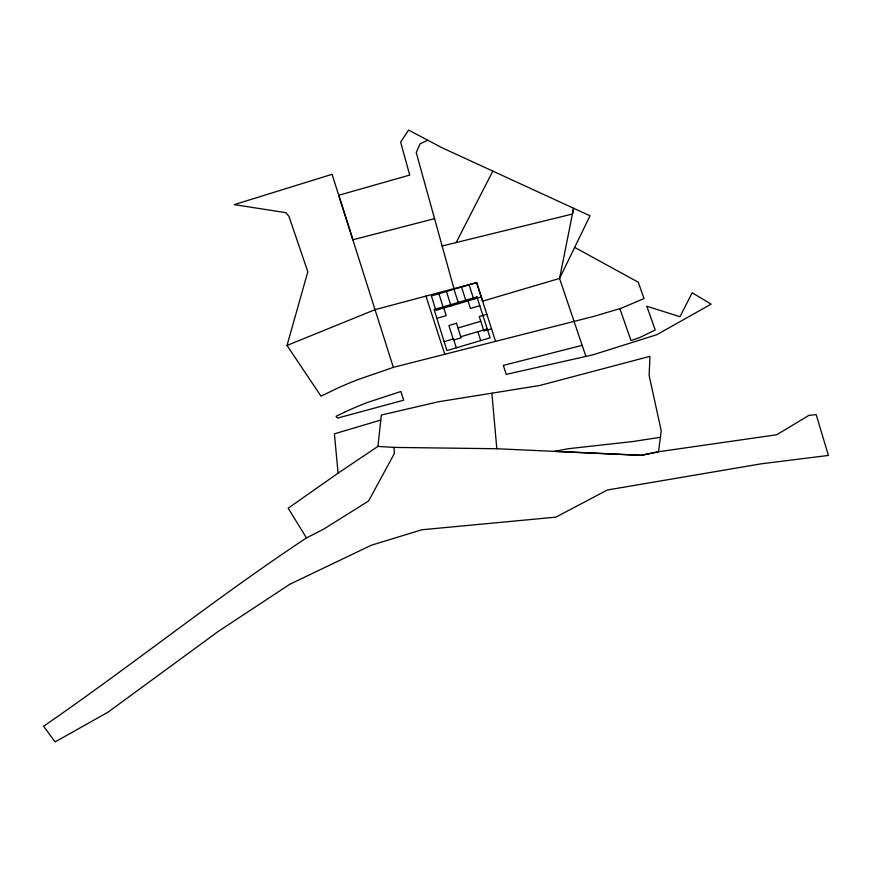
<?xml version="1.0" encoding="UTF-8"?>
<svg xmlns="http://www.w3.org/2000/svg" width="872" height="872" viewBox="0 0 872 872"><rect width="100%" height="100%" fill="white"/><g stroke="black" fill="none" stroke-linecap="round" stroke-linejoin="round"><path stroke-width="1.31" d="M377.925 446.42L381.347 415.039L438.42 401.774L539.703 385.489L649.967 356.332L649.139 375.538L661.216 430.703L658.524 451.74L641.269 455.315L496.811 448.742L393.926 447.401L377.925 446.42L338.096 473.158L288.207 508.202L306.464 537.948L323.425 529.26L368.584 501.019L394.427 453.396L393.926 447.401M287.019 345.443L307.816 271.77L288.905 216.234L285.863 212.681L234.296 204.615L332.068 174.324L393.348 367.352L358.61 379.375A407.104 392.934 71.8 0 0 337.791 388.073L321.005 396.182L287.019 345.443L375.222 309.604L476.635 282.615L482.619 301.156L559.562 278.451L590.006 215.798L442.028 147.75L408.576 130.081L400.651 142.114L409.709 175.076L338.75 195.263L352.942 239.756L434.561 218.654M456.176 242.547L492.767 171.228M306.464 537.948C216.485 597.364 132.424 665.118 43.6 726.234L55.078 741.919L107.932 712.228L218.098 631.546L289.886 584.218L371.363 545.218L421.852 529.773L555.889 517.14L607.348 489.999L761.212 463.817L828.4 455.435L816.203 414.658L809.053 415.29L776.723 434.768L658.524 451.74L641.28 455.326L554.592 451.347L568.032 448.753L633.159 441.494L660.377 437.297M427.825 140.272L420.032 143.815L416.227 152.556L453.963 288.643M380.802 420.053L334.401 433.831L338.096 473.158M481.268 296.971L435.891 310.345L431.389 295.957L476.635 282.615L495.569 341.344M436.861 318.367L446.202 315.62L443.434 306.802M479.774 305.712L470.433 308.47L467.621 299.663M486.849 314.302L479.273 316.536L483.927 331.077L491.536 328.831M458.007 327.992L480.788 321.267M444.131 341.65L453.516 338.87L456.318 347.797M460.765 336.734L487.241 328.918M393.348 367.352L593.091 316.569L621.071 308.307L644.059 298.54L638.228 282.179L574.659 247.386M582.158 345.367L503.318 365.39L506.229 374.382L592.818 354.86L656.856 334.685L711.138 304.132L692.205 292.774L679.964 316.71L646.795 306.246L655.21 329.954L640.081 337.388L631.012 340.571L619.883 308.655M442.137 245.991L572.413 214.032L573.58 208.266L559.562 278.451L585.897 356.43M425.961 296.099L444.785 354.294M469.103 284.839L473.703 299.194M477.856 331.687L480.701 340.603M461.561 287.062L466.149 301.429M454.018 289.286L458.585 303.652M446.475 291.51L451.02 305.887M438.932 293.733L443.456 308.121M491.884 393.359L496.811 448.742M344.266 412.336L336.058 416.315L337.508 418.102L403.66 400.204L400.924 391.474L367.559 402.428A381.838 368.475 71.8 0 0 344.266 412.336M476.951 296.916L434.103 309.549L446.922 350.577L490.097 337.835L476.951 296.916M456.503 323.25L448.917 325.496L453.495 340.058L461.103 337.813L456.503 323.25"/></g></svg>
